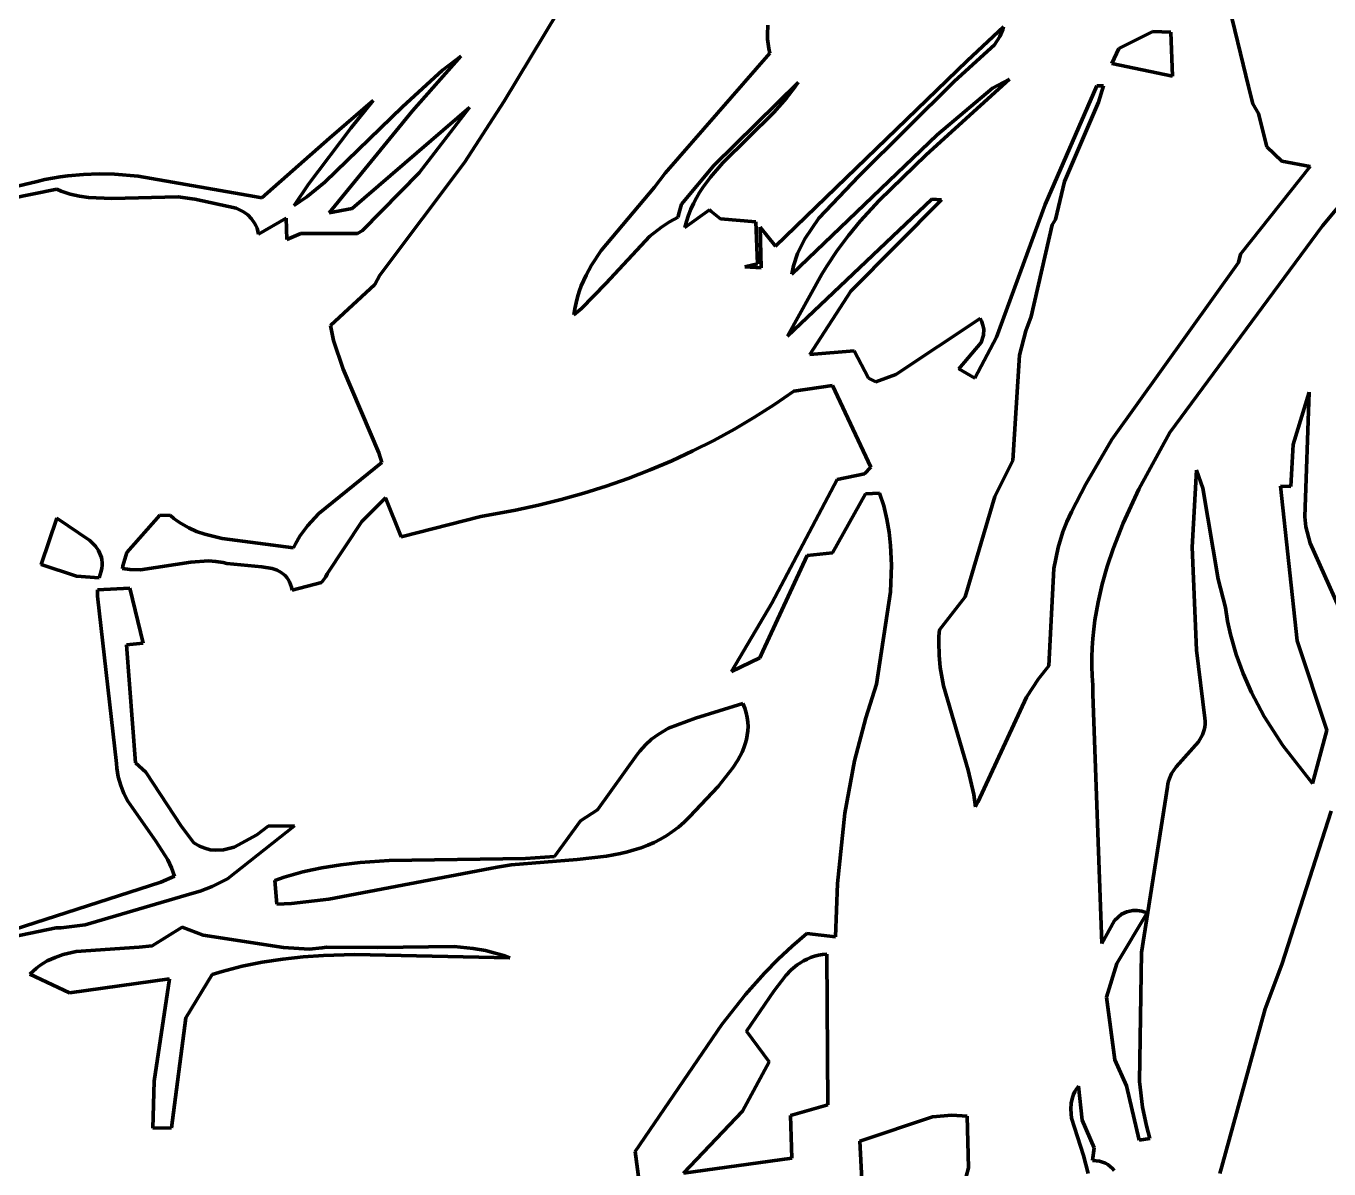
# Model space of a CAD drawing. Header units: millimetres. Extents: x 0 to 11.1, y 0 to 16.2.
# Drawn here: x 6.154 to 7.771, y 6.135 to 7.554 of the extents above; entities that cross this region are included whole.
import ezdxf

# ---------------------------------------------------------------- set-up
doc = ezdxf.new("R2010")
doc.units = ezdxf.units.MM
doc.layers.add('color#0b0b0bff', color=7, linetype='CONTINUOUS', lineweight=100)
doc.layers.add('color#ffffffff', color=7, linetype='CONTINUOUS', lineweight=100)

msp = doc.modelspace()

# ---------------------------------------------------------------- linework, layer by layer
at = {"layer": 'color#0b0b0bff'}
for p, q in [((7.6716, 7.4787), (7.6444, 7.5901)), ((6.7477, 7.4607), (6.814, 7.5712)), ((7.0747, 7.5548), (7.0743, 7.5435)), ((7.3222, 7.5109), (7.3675, 7.553)), ((7.3675, 7.553), (7.3666, 7.5498)), ((7.0743, 7.5435), (7.0745, 7.5378)), ((7.0745, 7.5378), (7.0751, 7.532)), ((7.363, 7.541), (7.3561, 7.5307)), ((7.3666, 7.5498), (7.363, 7.541)), ((7.5105, 7.526), (7.5526, 7.547)), ((7.5526, 7.547), (7.5752, 7.5465)), ((7.5752, 7.5465), (7.577, 7.4917)), ((7.0773, 7.5202), (6.9475, 7.3712)), ((7.0751, 7.532), (7.076, 7.5261)), ((7.076, 7.5261), (7.0773, 7.5202)), ((7.3561, 7.5307), (7.3065, 7.4853)), ((7.5017, 7.5075), (7.5105, 7.526)), ((6.6936, 7.5167), (6.634, 7.4487)), ((6.6709, 7.4991), (6.6936, 7.5167)), ((7.0843, 7.2806), (7.3222, 7.5109)), ((7.577, 7.4917), (7.5017, 7.5075)), ((6.6215, 7.4536), (6.6709, 7.4991)), ((7.3746, 7.4878), (7.2713, 7.3941)), ((7.3538, 7.477), (7.3746, 7.4878)), ((7.008, 7.381), (7.1123, 7.4837)), ((7.1078, 7.4772), (7.0982, 7.4645)), ((7.1123, 7.4837), (7.1078, 7.4772)), ((7.3065, 7.4853), (7.1877, 7.3677)), ((7.2852, 7.419), (7.3538, 7.477)), ((7.4191, 7.3325), (7.483, 7.4796)), ((7.483, 7.4796), (7.4913, 7.4795)), ((7.4913, 7.4795), (7.4854, 7.4593)), ((7.6768, 7.4574), (7.6716, 7.4787)), ((6.5307, 7.4147), (6.5848, 7.4615)), ((6.5848, 7.4615), (6.5573, 7.427)), ((6.6985, 7.3847), (6.7477, 7.4607)), ((7.0982, 7.4645), (7.0823, 7.4466)), ((7.4854, 7.4593), (7.4431, 7.3608)), ((7.6838, 7.4454), (7.6768, 7.4574)), ((6.5251, 7.36), (6.6215, 7.4536)), ((6.634, 7.4487), (6.5302, 7.322)), ((6.559, 7.3274), (6.7047, 7.4527)), ((6.7047, 7.4527), (6.6421, 7.3718)), ((7.0823, 7.4466), (7.0191, 7.3842)), ((7.6944, 7.4038), (7.6838, 7.4454)), ((6.5573, 7.427), (6.5049, 7.3576)), ((6.447, 7.3405), (6.5307, 7.4147)), ((7.1045, 7.2461), (7.2852, 7.419)), ((7.8578, 7.4196), (7.7635, 7.3061)), ((7.2713, 7.3941), (7.2129, 7.3375)), ((7.7129, 7.3864), (7.6944, 7.4038)), ((6.5933, 7.2447), (6.6985, 7.3847)), ((6.9677, 7.3327), (7.008, 7.381)), ((7.0191, 7.3842), (7.0036, 7.3663)), ((7.6617, 7.2707), (7.748, 7.3795)), ((7.748, 7.3795), (7.7129, 7.3864)), ((5.9185, 7.3028), (6.1679, 7.3609)), ((6.1679, 7.3609), (6.1774, 7.3633)), ((6.1774, 7.3633), (6.187, 7.3652)), ((6.187, 7.3652), (6.1965, 7.3669)), ((6.1965, 7.3669), (6.2061, 7.3681)), ((6.2061, 7.3681), (6.2254, 7.3698)), ((6.2254, 7.3698), (6.2447, 7.3704)), ((6.2447, 7.3704), (6.2641, 7.3699)), ((6.2641, 7.3699), (6.2931, 7.3676)), ((6.2931, 7.3676), (6.4375, 7.3422)), ((6.5026, 7.3421), (6.5251, 7.36)), ((6.6421, 7.3718), (6.5717, 7.3003)), ((6.9475, 7.3712), (6.9342, 7.3541)), ((7.0036, 7.3663), (6.9943, 7.3537)), ((7.1877, 7.3677), (7.138, 7.3153)), ((7.4431, 7.3608), (7.4317, 7.314)), ((6.1924, 7.3514), (6.133, 7.3394)), ((6.1979, 7.3491), (6.1924, 7.3514)), ((6.209, 7.3454), (6.1979, 7.3491)), ((6.2203, 7.3428), (6.209, 7.3454)), ((6.2317, 7.3411), (6.2203, 7.3428)), ((6.4375, 7.3422), (6.447, 7.3405)), ((6.5049, 7.3576), (6.4869, 7.331)), ((6.4869, 7.331), (6.5026, 7.3421)), ((6.9342, 7.3541), (6.8679, 7.2754)), ((6.99, 7.3472), (6.9861, 7.3405)), ((6.9943, 7.3537), (6.99, 7.3472)), ((6.2607, 7.34), (6.2317, 7.3411)), ((6.3431, 7.3418), (6.2607, 7.34)), ((6.3604, 7.3396), (6.3431, 7.3418)), ((6.3636, 7.3389), (6.3604, 7.3396)), ((6.415, 7.3277), (6.3636, 7.3389)), ((6.424, 7.3232), (6.415, 7.3277)), ((6.5302, 7.322), (6.559, 7.3274)), ((6.964, 7.3194), (6.9677, 7.3327)), ((6.9718, 7.3037), (7.0026, 7.3259)), ((6.9792, 7.3265), (6.9763, 7.3191)), ((6.9825, 7.3336), (6.9792, 7.3265)), ((6.9861, 7.3405), (6.9825, 7.3336)), ((7.0026, 7.3259), (7.0041, 7.3241)), ((7.0993, 7.1692), (7.2786, 7.339)), ((7.2905, 7.3383), (7.1778, 7.2249)), ((7.2129, 7.3375), (7.1896, 7.3117)), ((7.2786, 7.339), (7.2905, 7.3383)), ((7.3588, 7.1676), (7.4191, 7.3325)), ((6.4293, 7.3194), (6.424, 7.3232)), ((6.4339, 7.3148), (6.4293, 7.3194)), ((6.4378, 7.3094), (6.4339, 7.3148)), ((6.477, 7.3153), (6.4428, 7.2956)), ((6.4778, 7.289), (6.477, 7.3153)), ((6.9427, 7.3043), (6.9529, 7.3109)), ((6.9529, 7.3109), (6.9636, 7.3166)), ((6.9636, 7.3166), (6.964, 7.3194)), ((6.9738, 7.3115), (6.9718, 7.3037)), ((6.9763, 7.3191), (6.9738, 7.3115)), ((7.0041, 7.3241), (7.016, 7.3148)), ((7.016, 7.3148), (7.0601, 7.3111)), ((7.0601, 7.3111), (7.0622, 7.2586)), ((7.138, 7.3153), (7.1207, 7.2899)), ((7.1896, 7.3117), (7.175, 7.2938)), ((7.4317, 7.314), (7.4279, 7.307)), ((6.4394, 7.3063), (6.4378, 7.3094)), ((6.4408, 7.303), (6.4394, 7.3063)), ((6.4419, 7.2994), (6.4408, 7.303)), ((6.4428, 7.2956), (6.4419, 7.2994)), ((6.4953, 7.2964), (6.4778, 7.289)), ((6.5654, 7.2964), (6.4953, 7.2964)), ((6.5717, 7.3003), (6.5654, 7.2964)), ((6.9285, 7.2931), (6.9427, 7.3043)), ((7.0665, 7.2539), (7.0655, 7.3041)), ((7.0655, 7.3041), (7.0843, 7.2806)), ((7.175, 7.2938), (7.1611, 7.2752)), ((7.4279, 7.307), (7.4016, 7.1934)), ((7.7635, 7.3061), (7.574, 7.0496)), ((6.8739, 7.2342), (6.9285, 7.2931)), ((7.1207, 7.2899), (7.1117, 7.2714)), ((6.8679, 7.2754), (6.856, 7.2572)), ((7.1117, 7.2714), (7.1068, 7.2565)), ((7.1611, 7.2752), (7.1481, 7.2559)), ((7.6591, 7.2605), (7.6617, 7.2707)), ((6.856, 7.2572), (6.8492, 7.2446)), ((7.0622, 7.2586), (7.0465, 7.2552)), ((7.0465, 7.2552), (7.0665, 7.2539)), ((7.1419, 7.2459), (7.0993, 7.1692)), ((7.1068, 7.2565), (7.1045, 7.2461)), ((7.1481, 7.2559), (7.1419, 7.2459)), ((7.502, 7.0408), (7.6591, 7.2605)), ((6.5319, 7.1822), (6.5872, 7.2331)), ((6.5872, 7.2331), (6.5933, 7.2447)), ((6.8433, 7.2314), (6.8408, 7.2245)), ((6.8492, 7.2446), (6.8433, 7.2314)), ((6.8436, 7.2033), (6.8739, 7.2342)), ((6.8386, 7.2175), (6.8368, 7.2104)), ((6.8408, 7.2245), (6.8386, 7.2175)), ((7.1778, 7.2249), (7.1271, 7.1461)), ((6.8341, 7.1955), (6.8436, 7.2033)), ((6.8353, 7.203), (6.8341, 7.1955)), ((6.8368, 7.2104), (6.8353, 7.203)), ((6.5358, 7.1637), (6.5319, 7.1822)), ((7.2337, 7.1214), (7.3385, 7.191)), ((7.3385, 7.191), (7.3399, 7.1882)), ((7.3399, 7.1882), (7.3419, 7.1828)), ((7.3419, 7.1828), (7.3429, 7.1776)), ((7.4016, 7.1934), (7.395, 7.1757)), ((7.3318, 7.1168), (7.3588, 7.1676)), ((7.3427, 7.1703), (7.3398, 7.1613)), ((7.3429, 7.1776), (7.3427, 7.1703)), ((7.395, 7.1757), (7.3874, 7.1455)), ((6.5477, 7.1281), (6.5358, 7.1637)), ((7.1271, 7.1461), (7.1821, 7.1506)), ((7.1821, 7.1506), (7.1998, 7.117)), ((7.3398, 7.1613), (7.3121, 7.1286)), ((7.3874, 7.1455), (7.3789, 7.0147)), ((6.5921, 7.0242), (6.5477, 7.1281)), ((7.1998, 7.117), (7.209, 7.1122)), ((7.209, 7.1122), (7.2337, 7.1214)), ((7.3121, 7.1286), (7.3318, 7.1168)), ((7.1071, 7.1007), (7.083, 7.0842)), ((7.1551, 7.1076), (7.1071, 7.1007)), ((7.2026, 7.0063), (7.1551, 7.1076)), ((7.7269, 7.0346), (7.7469, 7.0995)), ((7.7469, 7.0995), (7.7414, 6.9447)), ((7.083, 7.0842), (7.0584, 7.0685)), ((7.0584, 7.0685), (7.0333, 7.0537)), ((7.0333, 7.0537), (7.0078, 7.0397)), ((7.0078, 7.0397), (6.9818, 7.0267)), ((7.4696, 6.9852), (7.502, 7.0408)), ((7.574, 7.0496), (7.5354, 6.979)), ((7.7241, 6.9823), (7.7269, 7.0346)), ((6.5957, 7.0122), (6.5921, 7.0242)), ((6.9818, 7.0267), (6.9555, 7.0144)), ((6.5175, 6.9489), (6.5957, 7.0122)), ((6.9287, 7.0031), (6.9016, 6.9925)), ((6.9555, 7.0144), (6.9287, 7.0031)), ((7.1947, 6.9983), (7.2026, 7.0063)), ((7.3789, 7.0147), (7.3568, 6.9702)), ((7.6017, 6.9072), (7.607, 7.0029)), ((7.607, 7.0029), (7.6147, 6.9802)), ((6.9016, 6.9925), (6.8741, 6.9829)), ((7.0797, 6.8378), (7.1608, 6.991)), ((7.1608, 6.991), (7.1947, 6.9983)), ((6.8464, 6.9741), (6.8184, 6.9662)), ((6.8741, 6.9829), (6.8464, 6.9741)), ((7.1959, 6.9735), (7.155, 6.9001)), ((7.2136, 6.9743), (7.1959, 6.9735)), ((7.2187, 6.9583), (7.2136, 6.9743)), ((7.3568, 6.9702), (7.3197, 6.8457)), ((7.4519, 6.9508), (7.4696, 6.9852)), ((7.5354, 6.979), (7.516, 6.9371)), ((7.6147, 6.9802), (7.6339, 6.8674)), ((7.732, 6.7907), (7.711, 6.983)), ((7.711, 6.983), (7.7241, 6.9823)), ((6.6002, 6.9683), (6.5711, 6.939)), ((6.6199, 6.9201), (6.6002, 6.9683)), ((6.7901, 6.9591), (6.7617, 6.9529)), ((6.8184, 6.9662), (6.7901, 6.9591)), ((7.2225, 6.942), (7.2187, 6.9583)), ((6.1728, 6.8856), (6.1923, 6.9432)), ((6.1923, 6.9432), (6.2334, 6.9154)), ((6.2793, 6.9005), (6.3202, 6.9468)), ((6.3202, 6.9468), (6.3333, 6.9466)), ((6.3333, 6.9466), (6.3376, 6.9429)), ((6.3376, 6.9429), (6.342, 6.9395)), ((6.342, 6.9395), (6.3465, 6.9364)), ((6.5033, 6.9335), (6.5175, 6.9489)), ((6.5711, 6.939), (6.5277, 6.8742)), ((6.7187, 6.9452), (6.6199, 6.9201)), ((6.7617, 6.9529), (6.7187, 6.9452)), ((7.2253, 6.9258), (7.2225, 6.942)), ((7.441, 6.9261), (7.446, 6.9386)), ((7.446, 6.9386), (7.4519, 6.9508)), ((7.7414, 6.9447), (7.7427, 6.9322)), ((6.3465, 6.9364), (6.356, 6.931)), ((6.356, 6.931), (6.3658, 6.9266)), ((6.3658, 6.9266), (6.3761, 6.9231)), ((6.3761, 6.9231), (6.3976, 6.918)), ((6.4941, 6.9206), (6.5033, 6.9335)), ((7.2271, 6.9094), (7.2253, 6.9258)), ((7.4351, 6.9069), (7.441, 6.9261)), ((7.516, 6.9371), (7.5034, 6.905)), ((7.7427, 6.9322), (7.7479, 6.9123)), ((6.2334, 6.9154), (6.2403, 6.9083)), ((6.2403, 6.9083), (6.244, 6.9031)), ((6.3976, 6.918), (6.4863, 6.9065)), ((6.4863, 6.9065), (6.4887, 6.9114)), ((6.4887, 6.9114), (6.4941, 6.9206)), ((7.2282, 6.8847), (7.2271, 6.9094)), ((7.4299, 6.8807), (7.4351, 6.9069)), ((7.607, 6.7794), (7.6017, 6.9072)), ((7.7479, 6.9123), (7.7837, 6.8327)), ((6.244, 6.9031), (6.2467, 6.8974)), ((6.2467, 6.8974), (6.2476, 6.8944)), ((6.2476, 6.8944), (6.2483, 6.8913)), ((6.2483, 6.8913), (6.2486, 6.888)), ((6.2742, 6.8838), (6.2793, 6.9005)), ((6.3808, 6.8901), (6.3585, 6.8886)), ((6.3898, 6.8895), (6.3808, 6.8901)), ((6.3989, 6.8879), (6.3898, 6.8895)), ((7.1237, 6.897), (7.0688, 6.7779)), ((7.155, 6.9001), (7.1237, 6.897)), ((7.5034, 6.905), (7.4961, 6.8833)), ((6.2167, 6.871), (6.1728, 6.8856)), ((6.2463, 6.8732), (6.2447, 6.8691)), ((6.2474, 6.8772), (6.2463, 6.8732)), ((6.2482, 6.8809), (6.2474, 6.8772)), ((6.2486, 6.8845), (6.2482, 6.8809)), ((6.2486, 6.888), (6.2486, 6.8845)), ((6.2737, 6.8808), (6.2742, 6.8838)), ((6.2829, 6.8793), (6.2737, 6.8808)), ((6.2964, 6.8788), (6.2829, 6.8793)), ((6.3585, 6.8886), (6.2964, 6.8788)), ((6.4034, 6.8867), (6.3989, 6.8879)), ((6.4469, 6.8828), (6.4034, 6.8867)), ((6.4598, 6.8805), (6.4469, 6.8828)), ((6.4657, 6.8784), (6.4598, 6.8805)), ((6.471, 6.8756), (6.4657, 6.8784)), ((6.4756, 6.8718), (6.471, 6.8756)), ((6.5277, 6.8742), (6.5263, 6.8705)), ((7.2271, 6.8518), (7.2282, 6.8847)), ((7.4236, 6.7598), (7.4299, 6.8807)), ((7.4961, 6.8833), (7.4898, 6.8613)), ((6.2447, 6.8691), (6.2167, 6.871)), ((6.4777, 6.8696), (6.4756, 6.8718)), ((6.4795, 6.867), (6.4777, 6.8696)), ((6.4811, 6.8641), (6.4795, 6.867)), ((6.4825, 6.861), (6.4811, 6.8641)), ((6.4837, 6.8574), (6.4825, 6.861)), ((6.4846, 6.8536), (6.4837, 6.8574)), ((6.521, 6.8634), (6.4846, 6.8536)), ((6.5263, 6.8705), (6.521, 6.8634)), ((7.4898, 6.8613), (7.4847, 6.839)), ((7.6339, 6.8674), (7.6427, 6.8324)), ((6.2428, 6.8465), (6.2429, 6.854)), ((6.2666, 6.6387), (6.2428, 6.8465)), ((6.2429, 6.854), (6.2829, 6.8564)), ((6.2829, 6.8564), (6.2997, 6.7879)), ((7.2099, 6.7369), (7.2271, 6.8518)), ((7.3197, 6.8457), (7.2878, 6.8045)), ((7.0299, 6.753), (7.0797, 6.8378)), ((7.4826, 6.8278), (7.4808, 6.8165)), ((7.4847, 6.839), (7.4826, 6.8278)), ((7.6427, 6.8324), (7.6454, 6.8154)), ((7.4808, 6.8165), (7.4793, 6.8052)), ((7.6454, 6.8154), (7.649, 6.7987)), ((7.2872, 6.7965), (7.2869, 6.7887)), ((7.2878, 6.8045), (7.2872, 6.7965)), ((7.4782, 6.7938), (7.4775, 6.7823)), ((7.4793, 6.8052), (7.4782, 6.7938)), ((7.649, 6.7987), (7.656, 6.7741)), ((6.2997, 6.7879), (6.2789, 6.786)), ((6.2789, 6.786), (6.2902, 6.6394)), ((7.0688, 6.7779), (7.065, 6.7696)), ((7.2869, 6.7887), (7.2874, 6.7731)), ((7.4775, 6.7823), (7.4771, 6.7708)), ((7.6173, 6.6948), (7.607, 6.7794)), ((7.7686, 6.6799), (7.732, 6.7907)), ((7.065, 6.7696), (7.0299, 6.753)), ((7.2874, 6.7731), (7.2889, 6.7577)), ((7.4107, 6.7437), (7.4236, 6.7598)), ((7.4771, 6.7708), (7.4771, 6.7592)), ((7.656, 6.7741), (7.6647, 6.7502)), ((7.2889, 6.7577), (7.293, 6.7349)), ((7.3958, 6.7209), (7.4107, 6.7437)), ((7.4771, 6.7592), (7.4776, 6.7475)), ((7.4776, 6.7475), (7.4784, 6.7358)), ((7.6647, 6.7502), (7.6751, 6.7269)), ((7.1963, 6.6952), (7.2099, 6.7369)), ((7.293, 6.7349), (7.3237, 6.6304)), ((7.4784, 6.7358), (7.4781, 6.7248)), ((6.9849, 6.6951), (7.044, 6.713)), ((7.044, 6.713), (7.0464, 6.7072)), ((7.3356, 6.5908), (7.3958, 6.7209)), ((7.4781, 6.7248), (7.4892, 6.4154)), ((7.6751, 6.7269), (7.6911, 6.6968)), ((6.9517, 6.6823), (6.9849, 6.6951)), ((7.0464, 6.7072), (7.0481, 6.7014)), ((7.0481, 6.7014), (7.0493, 6.6957)), ((7.0493, 6.6957), (7.05, 6.6901)), ((7.1826, 6.642), (7.1963, 6.6952)), ((7.6911, 6.6968), (7.7142, 6.6609)), ((6.9387, 6.6747), (6.9517, 6.6823)), ((7.05, 6.6791), (7.0494, 6.6737)), ((7.05, 6.6901), (7.0503, 6.6846)), ((7.0503, 6.6846), (7.05, 6.6791)), ((7.6143, 6.6743), (7.6165, 6.6806)), ((7.6165, 6.6806), (7.6172, 6.6839)), ((7.6172, 6.6839), (7.6175, 6.6874)), ((7.6176, 6.691), (7.6173, 6.6948)), ((7.6175, 6.6874), (7.6176, 6.691)), ((7.7509, 6.6138), (7.7686, 6.6799)), ((6.923, 6.6619), (6.9306, 6.6687)), ((6.9306, 6.6687), (6.9387, 6.6747)), ((7.0469, 6.6631), (7.0451, 6.6579)), ((7.0483, 6.6684), (7.0469, 6.6631)), ((7.0494, 6.6737), (7.0483, 6.6684)), ((7.5815, 6.6347), (7.6093, 6.6657)), ((7.6093, 6.6657), (7.6143, 6.6743)), ((6.8634, 6.5813), (6.9128, 6.6497)), ((6.9128, 6.6497), (6.916, 6.654)), ((6.916, 6.654), (6.923, 6.6619)), ((7.0429, 6.6528), (7.0378, 6.6428)), ((7.0451, 6.6579), (7.0429, 6.6528)), ((7.7142, 6.6609), (7.7509, 6.6138)), ((6.2669, 6.6329), (6.2666, 6.6387)), ((6.2676, 6.6273), (6.2669, 6.6329)), ((6.2902, 6.6394), (6.3028, 6.628)), ((7.0316, 6.6331), (7.0132, 6.61)), ((7.0378, 6.6428), (7.0316, 6.6331)), ((7.1706, 6.5771), (7.1826, 6.642)), ((7.3237, 6.6304), (7.3304, 6.6001)), ((7.5759, 6.6262), (7.5815, 6.6347)), ((6.2686, 6.6219), (6.2676, 6.6273)), ((6.27, 6.6166), (6.2686, 6.6219)), ((6.2716, 6.6115), (6.27, 6.6166)), ((6.3028, 6.628), (6.3472, 6.5606)), ((7.5715, 6.6133), (7.5722, 6.6167)), ((7.5722, 6.6167), (7.5732, 6.62)), ((7.5732, 6.62), (7.5759, 6.6262)), ((6.2756, 6.6015), (6.2716, 6.6115)), ((6.2806, 6.592), (6.2756, 6.6015)), ((7.0132, 6.61), (6.9777, 6.5726)), ((7.3304, 6.6001), (7.3326, 6.5847)), ((7.5386, 6.4039), (7.5711, 6.6098)), ((7.5711, 6.6098), (7.5715, 6.6133)), ((6.3153, 6.5424), (6.2806, 6.592)), ((7.3326, 6.5847), (7.3356, 6.5908)), ((6.81, 6.5233), (6.8424, 6.5676)), ((6.8424, 6.5676), (6.8634, 6.5813)), ((6.9709, 6.5658), (6.9639, 6.5597)), ((6.9777, 6.5726), (6.9709, 6.5658)), ((7.1614, 6.4896), (7.1706, 6.5771)), ((7.774, 6.5793), (7.7128, 6.3891)), ((6.3472, 6.5606), (6.3626, 6.5403)), ((6.4874, 6.5614), (6.4041, 6.4954)), ((6.4125, 6.5349), (6.4406, 6.5502)), ((6.4406, 6.5502), (6.4545, 6.5609)), ((6.4545, 6.5609), (6.4874, 6.5614)), ((6.9567, 6.5542), (6.9493, 6.5492)), ((6.9639, 6.5597), (6.9567, 6.5542)), ((6.33, 6.5191), (6.3153, 6.5424)), ((6.3626, 6.5403), (6.3693, 6.5362)), ((6.3693, 6.5362), (6.3759, 6.5334)), ((6.3759, 6.5334), (6.3826, 6.5316)), ((6.3994, 6.5314), (6.4125, 6.5349)), ((6.9175, 6.5341), (6.9091, 6.5314)), ((6.9257, 6.5372), (6.9175, 6.5341)), ((6.9338, 6.5407), (6.9257, 6.5372)), ((6.9416, 6.5447), (6.9338, 6.5407)), ((6.9493, 6.5492), (6.9416, 6.5447)), ((6.3346, 6.5091), (6.33, 6.5191)), ((6.3826, 6.5316), (6.3893, 6.5309)), ((6.3893, 6.5309), (6.3994, 6.5314)), ((6.5688, 6.5158), (6.6048, 6.5183)), ((6.6048, 6.5183), (6.774, 6.5209)), ((6.8383, 6.5196), (6.7564, 6.5128)), ((6.774, 6.5209), (6.81, 6.5233)), ((6.8744, 6.5237), (6.8383, 6.5196)), ((6.892, 6.5269), (6.8744, 6.5237)), ((6.9006, 6.529), (6.892, 6.5269)), ((6.9091, 6.5314), (6.9006, 6.529)), ((6.3384, 6.4987), (6.3346, 6.5091)), ((6.4744, 6.4974), (6.486, 6.5009)), ((6.486, 6.5009), (6.4977, 6.504)), ((6.4977, 6.504), (6.5094, 6.5067)), ((6.5094, 6.5067), (6.5212, 6.5091)), ((6.5212, 6.5091), (6.5449, 6.513)), ((6.7303, 6.5082), (6.5298, 6.4701)), ((6.5449, 6.513), (6.5688, 6.5158)), ((6.7389, 6.51), (6.7303, 6.5082)), ((6.7564, 6.5128), (6.7389, 6.51)), ((6.0839, 6.4146), (6.3215, 6.4912)), ((6.3215, 6.4912), (6.3384, 6.4987)), ((6.3853, 6.4858), (6.3704, 6.4801)), ((6.4041, 6.4954), (6.3853, 6.4858)), ((6.4628, 6.4935), (6.4744, 6.4974)), ((6.4653, 6.4639), (6.4628, 6.4935)), ((7.1589, 6.4237), (7.1614, 6.4896)), ((6.3599, 6.4772), (6.2274, 6.4386)), ((6.3704, 6.4801), (6.3599, 6.4772)), ((6.5298, 6.4701), (6.4838, 6.4649)), ((6.4838, 6.4649), (6.4653, 6.4639)), ((7.5455, 6.4534), (7.5082, 6.3906)), ((7.514, 6.4517), (7.5205, 6.4547)), ((7.5205, 6.4547), (7.5278, 6.4562)), ((7.5278, 6.4562), (7.5332, 6.4561)), ((7.5332, 6.4561), (7.5391, 6.4552)), ((7.5391, 6.4552), (7.5455, 6.4534)), ((6.2274, 6.4386), (6.1976, 6.4348)), ((7.4892, 6.4154), (7.505, 6.4438)), ((7.505, 6.4438), (7.514, 6.4517)), ((6.1915, 6.4345), (6.0989, 6.4157)), ((6.1976, 6.4348), (6.1915, 6.4345)), ((6.3105, 6.4125), (6.3481, 6.4355)), ((6.3481, 6.4355), (6.3741, 6.4256)), ((6.3741, 6.4256), (6.4738, 6.4102)), ((7.1049, 6.4121), (7.1231, 6.4278)), ((7.1231, 6.4278), (7.1589, 6.4237)), ((6.2004, 6.4015), (6.2164, 6.4052)), ((6.2164, 6.4052), (6.2946, 6.4109)), ((6.2946, 6.4109), (6.3105, 6.4125)), ((6.4738, 6.4102), (6.5056, 6.4084)), ((6.5056, 6.4084), (6.5217, 6.4097)), ((6.5217, 6.4097), (6.5272, 6.4106)), ((6.5272, 6.4106), (6.5903, 6.4102)), ((6.5903, 6.4102), (6.6855, 6.4115)), ((6.6855, 6.4115), (6.7089, 6.4091)), ((6.7089, 6.4091), (6.7243, 6.4064)), ((6.7243, 6.4064), (6.7395, 6.4026)), ((7.0875, 6.3957), (7.1049, 6.4121)), ((6.1671, 6.3847), (6.1714, 6.388)), ((6.1714, 6.388), (6.1759, 6.3909)), ((6.1759, 6.3909), (6.1805, 6.3936)), ((6.1805, 6.3936), (6.1902, 6.398)), ((6.1902, 6.398), (6.2004, 6.4015)), ((6.4349, 6.3897), (6.4224, 6.387)), ((6.4474, 6.392), (6.4349, 6.3897)), ((6.4727, 6.3959), (6.4474, 6.392)), ((6.498, 6.3986), (6.4727, 6.3959)), ((6.5235, 6.4004), (6.498, 6.3986)), ((6.562, 6.4016), (6.5235, 6.4004)), ((6.7546, 6.3976), (6.562, 6.4016)), ((6.7395, 6.4026), (6.7471, 6.4003)), ((6.7471, 6.4003), (6.7546, 6.3976)), ((7.0709, 6.3786), (7.0875, 6.3957)), ((7.1113, 6.3887), (7.104, 6.3826)), ((7.1152, 6.3914), (7.1113, 6.3887)), ((7.1193, 6.3938), (7.1152, 6.3914)), ((7.1236, 6.396), (7.1193, 6.3938)), ((7.128, 6.3978), (7.1236, 6.396)), ((7.1327, 6.3994), (7.128, 6.3978)), ((7.1376, 6.4006), (7.1327, 6.3994)), ((7.1428, 6.4014), (7.1376, 6.4006)), ((7.1482, 6.4019), (7.1428, 6.4014)), ((7.1495, 6.2152), (7.1482, 6.4019)), ((7.5082, 6.3906), (7.4951, 6.3485)), ((7.5362, 6.244), (7.5386, 6.4039)), ((7.7128, 6.3891), (7.6923, 6.334)), ((6.1589, 6.3772), (6.1629, 6.3811)), ((6.208, 6.3541), (6.1589, 6.3772)), ((6.1629, 6.3811), (6.1671, 6.3847)), ((6.3852, 6.3767), (6.3523, 6.3229)), ((6.3975, 6.3805), (6.3852, 6.3767)), ((6.4099, 6.3839), (6.3975, 6.3805)), ((6.4224, 6.387), (6.4099, 6.3839)), ((7.0472, 6.3519), (7.0709, 6.3786)), ((7.0973, 6.3757), (7.0822, 6.356)), ((7.104, 6.3826), (7.0973, 6.3757)), ((6.3322, 6.3714), (6.208, 6.3541)), ((6.3132, 6.2442), (6.3322, 6.3714)), ((7.0822, 6.356), (7.0483, 6.3065)), ((7.0176, 6.3146), (7.0472, 6.3519)), ((7.4951, 6.3485), (7.5056, 6.271)), ((7.6923, 6.334), (7.6385, 6.1386)), ((6.3523, 6.3229), (6.3348, 6.1866)), ((6.91, 6.1569), (7.0176, 6.3146)), ((7.0483, 6.3065), (7.0763, 6.2683)), ((7.0763, 6.2683), (7.0433, 6.2072)), ((7.5056, 6.271), (7.5199, 6.2388)), ((6.3117, 6.1862), (6.3132, 6.2442)), ((7.5399, 6.2123), (7.5362, 6.244)), ((7.4543, 6.2279), (7.453, 6.2243)), ((7.4559, 6.2314), (7.4543, 6.2279)), ((7.4579, 6.2349), (7.4559, 6.2314)), ((7.4603, 6.2383), (7.4579, 6.2349)), ((7.4648, 6.1961), (7.4603, 6.2383)), ((7.5199, 6.2388), (7.5358, 6.1713)), ((7.103, 6.2016), (7.1495, 6.2152)), ((7.4514, 6.2171), (7.4508, 6.2097)), ((7.453, 6.2243), (7.4514, 6.2171)), ((7.5447, 6.1888), (7.5399, 6.2123)), ((7.0433, 6.2072), (6.9703, 6.1302)), ((7.1046, 6.1488), (7.103, 6.2016)), ((7.2794, 6.2002), (7.189, 6.17)), ((7.3031, 6.2021), (7.2794, 6.2002)), ((7.3223, 6.2008), (7.3031, 6.2021)), ((7.3239, 6.1368), (7.3223, 6.2008)), ((7.4508, 6.2097), (7.4519, 6.1984)), ((7.4519, 6.1984), (7.4666, 6.1522)), ((7.4797, 6.1615), (7.4648, 6.1961)), ((6.3348, 6.1866), (6.3117, 6.1862)), ((7.5489, 6.1732), (7.5447, 6.1888)), ((7.189, 6.17), (7.1914, 6.1223)), ((7.4778, 6.1458), (7.4797, 6.1615)), ((7.5358, 6.1713), (7.5489, 6.1732)), ((6.9151, 6.1194), (6.91, 6.1569)), ((6.9703, 6.1302), (7.1046, 6.1488)), ((7.4666, 6.1522), (7.4725, 6.1297)), ((7.4823, 6.1456), (7.4778, 6.1458)), ((7.4865, 6.145), (7.4823, 6.1456)), ((7.318, 6.1152), (7.3239, 6.1368)), ((7.4903, 6.144), (7.4865, 6.145)), ((7.4939, 6.1425), (7.4903, 6.144)), ((7.497, 6.1408), (7.4939, 6.1425)), ((7.4999, 6.1386), (7.497, 6.1408)), ((7.5025, 6.1362), (7.4999, 6.1386)), ((7.5047, 6.1335), (7.5025, 6.1362)), ((7.6385, 6.1386), (7.6358, 6.1299))]:
    msp.add_line(p, q, dxfattribs=at)
at = {"layer": 'color#ffffffff'}
for p, q in [((7.6444, 7.5901), (7.6716, 7.4787)), ((6.814, 7.5712), (6.7477, 7.4607)), ((7.0743, 7.5435), (7.0747, 7.5548)), ((7.3675, 7.553), (7.3222, 7.5109)), ((7.3666, 7.5498), (7.3675, 7.553)), ((7.0745, 7.5378), (7.0743, 7.5435)), ((7.0751, 7.532), (7.0745, 7.5378)), ((7.3561, 7.5307), (7.363, 7.541)), ((7.363, 7.541), (7.3666, 7.5498)), ((7.5526, 7.547), (7.5105, 7.526)), ((7.5752, 7.5465), (7.5526, 7.547)), ((7.577, 7.4917), (7.5752, 7.5465)), ((6.9475, 7.3712), (7.0773, 7.5202)), ((7.076, 7.5261), (7.0751, 7.532)), ((7.0773, 7.5202), (7.076, 7.5261)), ((7.3065, 7.4853), (7.3561, 7.5307)), ((7.5105, 7.526), (7.5017, 7.5075)), ((6.634, 7.4487), (6.6936, 7.5167)), ((6.6936, 7.5167), (6.6709, 7.4991)), ((7.3222, 7.5109), (7.0843, 7.2806)), ((7.5017, 7.5075), (7.577, 7.4917)), ((6.6709, 7.4991), (6.6215, 7.4536)), ((7.2713, 7.3941), (7.3746, 7.4878)), ((7.3746, 7.4878), (7.3538, 7.477)), ((7.1123, 7.4837), (7.008, 7.381)), ((7.0982, 7.4645), (7.1078, 7.4772)), ((7.1078, 7.4772), (7.1123, 7.4837)), ((7.1877, 7.3677), (7.3065, 7.4853)), ((7.3538, 7.477), (7.2852, 7.419)), ((7.483, 7.4796), (7.4191, 7.3325)), ((7.4913, 7.4795), (7.483, 7.4796)), ((7.4854, 7.4593), (7.4913, 7.4795)), ((7.6716, 7.4787), (7.6768, 7.4574)), ((6.5848, 7.4615), (6.5307, 7.4147)), ((6.5573, 7.427), (6.5848, 7.4615)), ((6.7477, 7.4607), (6.6985, 7.3847)), ((7.0823, 7.4466), (7.0982, 7.4645)), ((7.4431, 7.3608), (7.4854, 7.4593)), ((7.6768, 7.4574), (7.6838, 7.4454)), ((6.6215, 7.4536), (6.5251, 7.36)), ((6.5302, 7.322), (6.634, 7.4487)), ((6.7047, 7.4527), (6.559, 7.3274)), ((6.6421, 7.3718), (6.7047, 7.4527)), ((7.0191, 7.3842), (7.0823, 7.4466)), ((7.6838, 7.4454), (7.6944, 7.4038)), ((6.5049, 7.3576), (6.5573, 7.427)), ((6.5307, 7.4147), (6.447, 7.3405)), ((7.2852, 7.419), (7.1045, 7.2461)), ((7.7635, 7.3061), (7.8578, 7.4196)), ((7.2129, 7.3375), (7.2713, 7.3941)), ((7.6944, 7.4038), (7.7129, 7.3864)), ((6.6985, 7.3847), (6.5933, 7.2447)), ((7.008, 7.381), (6.9677, 7.3327)), ((7.0036, 7.3663), (7.0191, 7.3842)), ((7.748, 7.3795), (7.6617, 7.2707)), ((7.7129, 7.3864), (7.748, 7.3795)), ((6.1679, 7.3609), (5.9185, 7.3028)), ((6.1774, 7.3633), (6.1679, 7.3609)), ((6.187, 7.3652), (6.1774, 7.3633)), ((6.1965, 7.3669), (6.187, 7.3652)), ((6.2061, 7.3681), (6.1965, 7.3669)), ((6.2254, 7.3698), (6.2061, 7.3681)), ((6.2447, 7.3704), (6.2254, 7.3698)), ((6.2641, 7.3699), (6.2447, 7.3704)), ((6.2931, 7.3676), (6.2641, 7.3699)), ((6.4375, 7.3422), (6.2931, 7.3676)), ((6.5251, 7.36), (6.5026, 7.3421)), ((6.5717, 7.3003), (6.6421, 7.3718)), ((6.9342, 7.3541), (6.9475, 7.3712)), ((6.9943, 7.3537), (7.0036, 7.3663)), ((7.138, 7.3153), (7.1877, 7.3677)), ((7.4317, 7.314), (7.4431, 7.3608)), ((6.133, 7.3394), (6.1924, 7.3514)), ((6.1924, 7.3514), (6.1979, 7.3491)), ((6.1979, 7.3491), (6.209, 7.3454)), ((6.209, 7.3454), (6.2203, 7.3428)), ((6.2203, 7.3428), (6.2317, 7.3411)), ((6.447, 7.3405), (6.4375, 7.3422)), ((6.4869, 7.331), (6.5049, 7.3576)), ((6.5026, 7.3421), (6.4869, 7.331)), ((6.8679, 7.2754), (6.9342, 7.3541)), ((6.9861, 7.3405), (6.99, 7.3472)), ((6.99, 7.3472), (6.9943, 7.3537)), ((6.2317, 7.3411), (6.2607, 7.34)), ((6.2607, 7.34), (6.3431, 7.3418)), ((6.3431, 7.3418), (6.3604, 7.3396)), ((6.3604, 7.3396), (6.3636, 7.3389)), ((6.3636, 7.3389), (6.415, 7.3277)), ((6.415, 7.3277), (6.424, 7.3232)), ((6.559, 7.3274), (6.5302, 7.322)), ((6.9677, 7.3327), (6.964, 7.3194)), ((7.0026, 7.3259), (6.9718, 7.3037)), ((6.9763, 7.3191), (6.9792, 7.3265)), ((6.9792, 7.3265), (6.9825, 7.3336)), ((6.9825, 7.3336), (6.9861, 7.3405)), ((7.0041, 7.3241), (7.0026, 7.3259)), ((7.2786, 7.339), (7.0993, 7.1692)), ((7.1778, 7.2249), (7.2905, 7.3383)), ((7.1896, 7.3117), (7.2129, 7.3375)), ((7.2905, 7.3383), (7.2786, 7.339)), ((7.4191, 7.3325), (7.3588, 7.1676)), ((6.424, 7.3232), (6.4293, 7.3194)), ((6.4293, 7.3194), (6.4339, 7.3148)), ((6.4339, 7.3148), (6.4378, 7.3094)), ((6.4428, 7.2956), (6.477, 7.3153)), ((6.477, 7.3153), (6.4778, 7.289)), ((6.9529, 7.3109), (6.9427, 7.3043)), ((6.9636, 7.3166), (6.9529, 7.3109)), ((6.964, 7.3194), (6.9636, 7.3166)), ((6.9718, 7.3037), (6.9738, 7.3115)), ((6.9738, 7.3115), (6.9763, 7.3191)), ((7.016, 7.3148), (7.0041, 7.3241)), ((7.0601, 7.3111), (7.016, 7.3148)), ((7.0622, 7.2586), (7.0601, 7.3111)), ((7.1207, 7.2899), (7.138, 7.3153)), ((7.175, 7.2938), (7.1896, 7.3117)), ((7.4279, 7.307), (7.4317, 7.314)), ((6.4378, 7.3094), (6.4394, 7.3063)), ((6.4394, 7.3063), (6.4408, 7.303)), ((6.4408, 7.303), (6.4419, 7.2994)), ((6.4419, 7.2994), (6.4428, 7.2956)), ((6.4778, 7.289), (6.4953, 7.2964)), ((6.4953, 7.2964), (6.5654, 7.2964)), ((6.5654, 7.2964), (6.5717, 7.3003)), ((6.9427, 7.3043), (6.9285, 7.2931)), ((7.0843, 7.2806), (7.0655, 7.3041)), ((7.0655, 7.3041), (7.0665, 7.2539)), ((7.1611, 7.2752), (7.175, 7.2938)), ((7.4016, 7.1934), (7.4279, 7.307)), ((7.574, 7.0496), (7.7635, 7.3061)), ((6.9285, 7.2931), (6.8739, 7.2342)), ((7.1117, 7.2714), (7.1207, 7.2899)), ((6.856, 7.2572), (6.8679, 7.2754)), ((7.1068, 7.2565), (7.1117, 7.2714)), ((7.1481, 7.2559), (7.1611, 7.2752)), ((7.6617, 7.2707), (7.6591, 7.2605)), ((6.8492, 7.2446), (6.856, 7.2572)), ((7.0465, 7.2552), (7.0622, 7.2586)), ((7.0665, 7.2539), (7.0465, 7.2552)), ((7.0993, 7.1692), (7.1419, 7.2459)), ((7.1045, 7.2461), (7.1068, 7.2565)), ((7.1419, 7.2459), (7.1481, 7.2559)), ((7.6591, 7.2605), (7.502, 7.0408)), ((6.5872, 7.2331), (6.5319, 7.1822)), ((6.5933, 7.2447), (6.5872, 7.2331)), ((6.8408, 7.2245), (6.8433, 7.2314)), ((6.8433, 7.2314), (6.8492, 7.2446)), ((6.8739, 7.2342), (6.8436, 7.2033)), ((6.8368, 7.2104), (6.8386, 7.2175)), ((6.8386, 7.2175), (6.8408, 7.2245)), ((7.1271, 7.1461), (7.1778, 7.2249)), ((6.8436, 7.2033), (6.8341, 7.1955)), ((6.8341, 7.1955), (6.8353, 7.203)), ((6.8353, 7.203), (6.8368, 7.2104)), ((6.5319, 7.1822), (6.5358, 7.1637)), ((7.3385, 7.191), (7.2337, 7.1214)), ((7.3399, 7.1882), (7.3385, 7.191)), ((7.3419, 7.1828), (7.3399, 7.1882)), ((7.3429, 7.1776), (7.3419, 7.1828)), ((7.395, 7.1757), (7.4016, 7.1934)), ((7.3588, 7.1676), (7.3318, 7.1168)), ((7.3398, 7.1613), (7.3427, 7.1703)), ((7.3427, 7.1703), (7.3429, 7.1776)), ((7.3874, 7.1455), (7.395, 7.1757)), ((6.5358, 7.1637), (6.5477, 7.1281)), ((7.1821, 7.1506), (7.1271, 7.1461)), ((7.1998, 7.117), (7.1821, 7.1506)), ((7.3121, 7.1286), (7.3398, 7.1613)), ((7.3789, 7.0147), (7.3874, 7.1455)), ((6.5477, 7.1281), (6.5921, 7.0242)), ((7.209, 7.1122), (7.1998, 7.117)), ((7.2337, 7.1214), (7.209, 7.1122)), ((7.3318, 7.1168), (7.3121, 7.1286)), ((7.083, 7.0842), (7.1071, 7.1007)), ((7.1071, 7.1007), (7.1551, 7.1076)), ((7.1551, 7.1076), (7.2026, 7.0063)), ((7.7469, 7.0995), (7.7269, 7.0346)), ((7.7414, 6.9447), (7.7469, 7.0995)), ((7.0584, 7.0685), (7.083, 7.0842)), ((7.0333, 7.0537), (7.0584, 7.0685)), ((7.0078, 7.0397), (7.0333, 7.0537)), ((6.9818, 7.0267), (7.0078, 7.0397)), ((7.502, 7.0408), (7.4696, 6.9852)), ((7.5354, 6.979), (7.574, 7.0496)), ((7.7269, 7.0346), (7.7241, 6.9823)), ((6.5921, 7.0242), (6.5957, 7.0122)), ((6.9555, 7.0144), (6.9818, 7.0267)), ((6.5957, 7.0122), (6.5175, 6.9489)), ((6.9016, 6.9925), (6.9287, 7.0031)), ((6.9287, 7.0031), (6.9555, 7.0144)), ((7.2026, 7.0063), (7.1947, 6.9983)), ((7.3568, 6.9702), (7.3789, 7.0147)), ((7.607, 7.0029), (7.6017, 6.9072)), ((7.6147, 6.9802), (7.607, 7.0029)), ((6.8741, 6.9829), (6.9016, 6.9925)), ((7.1608, 6.991), (7.0797, 6.8378)), ((7.1947, 6.9983), (7.1608, 6.991)), ((6.8184, 6.9662), (6.8464, 6.9741)), ((6.8464, 6.9741), (6.8741, 6.9829)), ((7.155, 6.9001), (7.1959, 6.9735)), ((7.1959, 6.9735), (7.2136, 6.9743)), ((7.2136, 6.9743), (7.2187, 6.9583)), ((7.3197, 6.8457), (7.3568, 6.9702)), ((7.4696, 6.9852), (7.4519, 6.9508)), ((7.516, 6.9371), (7.5354, 6.979)), ((7.6339, 6.8674), (7.6147, 6.9802)), ((7.7241, 6.9823), (7.711, 6.983)), ((7.711, 6.983), (7.732, 6.7907)), ((6.5711, 6.939), (6.6002, 6.9683)), ((6.6002, 6.9683), (6.6199, 6.9201)), ((6.7617, 6.9529), (6.7901, 6.9591)), ((6.7901, 6.9591), (6.8184, 6.9662)), ((7.2187, 6.9583), (7.2225, 6.942)), ((6.1923, 6.9432), (6.1728, 6.8856)), ((6.2334, 6.9154), (6.1923, 6.9432)), ((6.3202, 6.9468), (6.2793, 6.9005)), ((6.3333, 6.9466), (6.3202, 6.9468)), ((6.3376, 6.9429), (6.3333, 6.9466)), ((6.342, 6.9395), (6.3376, 6.9429)), ((6.3465, 6.9364), (6.342, 6.9395)), ((6.5175, 6.9489), (6.5033, 6.9335)), ((6.5277, 6.8742), (6.5711, 6.939)), ((6.6199, 6.9201), (6.7187, 6.9452)), ((6.7187, 6.9452), (6.7617, 6.9529)), ((7.2225, 6.942), (7.2253, 6.9258)), ((7.446, 6.9386), (7.441, 6.9261)), ((7.4519, 6.9508), (7.446, 6.9386)), ((7.7427, 6.9322), (7.7414, 6.9447)), ((6.356, 6.931), (6.3465, 6.9364)), ((6.3658, 6.9266), (6.356, 6.931)), ((6.3761, 6.9231), (6.3658, 6.9266)), ((6.3976, 6.918), (6.3761, 6.9231)), ((6.5033, 6.9335), (6.4941, 6.9206)), ((7.2253, 6.9258), (7.2271, 6.9094)), ((7.441, 6.9261), (7.4351, 6.9069)), ((7.5034, 6.905), (7.516, 6.9371)), ((7.7479, 6.9123), (7.7427, 6.9322)), ((6.2403, 6.9083), (6.2334, 6.9154)), ((6.244, 6.9031), (6.2403, 6.9083)), ((6.4863, 6.9065), (6.3976, 6.918)), ((6.4887, 6.9114), (6.4863, 6.9065)), ((6.4941, 6.9206), (6.4887, 6.9114)), ((7.2271, 6.9094), (7.2282, 6.8847)), ((7.4351, 6.9069), (7.4299, 6.8807)), ((7.6017, 6.9072), (7.607, 6.7794)), ((7.7837, 6.8327), (7.7479, 6.9123)), ((6.2467, 6.8974), (6.244, 6.9031)), ((6.2476, 6.8944), (6.2467, 6.8974)), ((6.2483, 6.8913), (6.2476, 6.8944)), ((6.2486, 6.888), (6.2483, 6.8913)), ((6.2793, 6.9005), (6.2742, 6.8838)), ((6.3585, 6.8886), (6.3808, 6.8901)), ((6.3808, 6.8901), (6.3898, 6.8895)), ((6.3898, 6.8895), (6.3989, 6.8879)), ((7.0688, 6.7779), (7.1237, 6.897)), ((7.1237, 6.897), (7.155, 6.9001)), ((7.4961, 6.8833), (7.5034, 6.905)), ((6.1728, 6.8856), (6.2167, 6.871)), ((6.2447, 6.8691), (6.2463, 6.8732)), ((6.2463, 6.8732), (6.2474, 6.8772)), ((6.2474, 6.8772), (6.2482, 6.8809)), ((6.2482, 6.8809), (6.2486, 6.8845)), ((6.2486, 6.8845), (6.2486, 6.888)), ((6.2742, 6.8838), (6.2737, 6.8808)), ((6.2737, 6.8808), (6.2829, 6.8793)), ((6.2829, 6.8793), (6.2964, 6.8788)), ((6.2964, 6.8788), (6.3585, 6.8886)), ((6.3989, 6.8879), (6.4034, 6.8867)), ((6.4034, 6.8867), (6.4469, 6.8828)), ((6.4469, 6.8828), (6.4598, 6.8805)), ((6.4598, 6.8805), (6.4657, 6.8784)), ((6.4657, 6.8784), (6.471, 6.8756)), ((6.471, 6.8756), (6.4756, 6.8718)), ((6.5263, 6.8705), (6.5277, 6.8742)), ((7.2282, 6.8847), (7.2271, 6.8518)), ((7.4299, 6.8807), (7.4236, 6.7598)), ((7.4898, 6.8613), (7.4961, 6.8833)), ((6.2167, 6.871), (6.2447, 6.8691)), ((6.4756, 6.8718), (6.4777, 6.8696)), ((6.4777, 6.8696), (6.4795, 6.867)), ((6.4795, 6.867), (6.4811, 6.8641)), ((6.4811, 6.8641), (6.4825, 6.861)), ((6.4825, 6.861), (6.4837, 6.8574)), ((6.4837, 6.8574), (6.4846, 6.8536)), ((6.4846, 6.8536), (6.521, 6.8634)), ((6.521, 6.8634), (6.5263, 6.8705)), ((7.4847, 6.839), (7.4898, 6.8613)), ((7.6427, 6.8324), (7.6339, 6.8674)), ((6.2429, 6.854), (6.2428, 6.8465)), ((6.2428, 6.8465), (6.2666, 6.6387)), ((6.2829, 6.8564), (6.2429, 6.854)), ((6.2997, 6.7879), (6.2829, 6.8564)), ((7.2271, 6.8518), (7.2099, 6.7369)), ((7.2878, 6.8045), (7.3197, 6.8457)), ((7.0797, 6.8378), (7.0299, 6.753)), ((7.4808, 6.8165), (7.4826, 6.8278)), ((7.4826, 6.8278), (7.4847, 6.839)), ((7.6454, 6.8154), (7.6427, 6.8324)), ((7.4793, 6.8052), (7.4808, 6.8165)), ((7.649, 6.7987), (7.6454, 6.8154)), ((7.2869, 6.7887), (7.2872, 6.7965)), ((7.2872, 6.7965), (7.2878, 6.8045)), ((7.4775, 6.7823), (7.4782, 6.7938)), ((7.4782, 6.7938), (7.4793, 6.8052)), ((7.656, 6.7741), (7.649, 6.7987)), ((6.2789, 6.786), (6.2997, 6.7879)), ((6.2902, 6.6394), (6.2789, 6.786)), ((7.065, 6.7696), (7.0688, 6.7779)), ((7.2874, 6.7731), (7.2869, 6.7887)), ((7.4771, 6.7708), (7.4775, 6.7823)), ((7.607, 6.7794), (7.6173, 6.6948)), ((7.732, 6.7907), (7.7686, 6.6799)), ((7.0299, 6.753), (7.065, 6.7696)), ((7.2889, 6.7577), (7.2874, 6.7731)), ((7.4236, 6.7598), (7.4107, 6.7437)), ((7.4771, 6.7592), (7.4771, 6.7708)), ((7.6647, 6.7502), (7.656, 6.7741)), ((7.293, 6.7349), (7.2889, 6.7577)), ((7.4107, 6.7437), (7.3958, 6.7209)), ((7.4776, 6.7475), (7.4771, 6.7592)), ((7.4784, 6.7358), (7.4776, 6.7475)), ((7.6751, 6.7269), (7.6647, 6.7502)), ((7.2099, 6.7369), (7.1963, 6.6952)), ((7.3237, 6.6304), (7.293, 6.7349)), ((7.4781, 6.7248), (7.4784, 6.7358)), ((7.044, 6.713), (6.9849, 6.6951)), ((7.0464, 6.7072), (7.044, 6.713)), ((7.3958, 6.7209), (7.3356, 6.5908)), ((7.4892, 6.4154), (7.4781, 6.7248)), ((7.6911, 6.6968), (7.6751, 6.7269)), ((6.9849, 6.6951), (6.9517, 6.6823)), ((7.0481, 6.7014), (7.0464, 6.7072)), ((7.0493, 6.6957), (7.0481, 6.7014)), ((7.05, 6.6901), (7.0493, 6.6957)), ((7.1963, 6.6952), (7.1826, 6.642)), ((7.7142, 6.6609), (7.6911, 6.6968)), ((6.9517, 6.6823), (6.9387, 6.6747)), ((7.0494, 6.6737), (7.05, 6.6791)), ((7.0503, 6.6846), (7.05, 6.6901)), ((7.05, 6.6791), (7.0503, 6.6846)), ((7.6165, 6.6806), (7.6143, 6.6743)), ((7.6172, 6.6839), (7.6165, 6.6806)), ((7.6175, 6.6874), (7.6172, 6.6839)), ((7.6173, 6.6948), (7.6176, 6.691)), ((7.6176, 6.691), (7.6175, 6.6874)), ((7.7686, 6.6799), (7.7509, 6.6138)), ((6.9306, 6.6687), (6.923, 6.6619)), ((6.9387, 6.6747), (6.9306, 6.6687)), ((7.0451, 6.6579), (7.0469, 6.6631)), ((7.0469, 6.6631), (7.0483, 6.6684)), ((7.0483, 6.6684), (7.0494, 6.6737)), ((7.6093, 6.6657), (7.5815, 6.6347)), ((7.6143, 6.6743), (7.6093, 6.6657)), ((6.9128, 6.6497), (6.8634, 6.5813)), ((6.916, 6.654), (6.9128, 6.6497)), ((6.923, 6.6619), (6.916, 6.654)), ((7.0378, 6.6428), (7.0429, 6.6528)), ((7.0429, 6.6528), (7.0451, 6.6579)), ((7.7509, 6.6138), (7.7142, 6.6609)), ((6.2666, 6.6387), (6.2669, 6.6329)), ((6.2669, 6.6329), (6.2676, 6.6273)), ((6.3028, 6.628), (6.2902, 6.6394)), ((7.0132, 6.61), (7.0316, 6.6331)), ((7.0316, 6.6331), (7.0378, 6.6428)), ((7.1826, 6.642), (7.1706, 6.5771)), ((7.3304, 6.6001), (7.3237, 6.6304)), ((7.5815, 6.6347), (7.5759, 6.6262)), ((6.2676, 6.6273), (6.2686, 6.6219)), ((6.2686, 6.6219), (6.27, 6.6166)), ((6.27, 6.6166), (6.2716, 6.6115)), ((6.3472, 6.5606), (6.3028, 6.628)), ((7.5722, 6.6167), (7.5715, 6.6133)), ((7.5732, 6.62), (7.5722, 6.6167)), ((7.5759, 6.6262), (7.5732, 6.62)), ((6.2716, 6.6115), (6.2756, 6.6015)), ((6.2756, 6.6015), (6.2806, 6.592)), ((6.9777, 6.5726), (7.0132, 6.61)), ((7.3326, 6.5847), (7.3304, 6.6001)), ((7.5711, 6.6098), (7.5386, 6.4039)), ((7.5715, 6.6133), (7.5711, 6.6098)), ((6.2806, 6.592), (6.3153, 6.5424)), ((7.3356, 6.5908), (7.3326, 6.5847)), ((6.8424, 6.5676), (6.81, 6.5233)), ((6.8634, 6.5813), (6.8424, 6.5676)), ((6.9639, 6.5597), (6.9709, 6.5658)), ((6.9709, 6.5658), (6.9777, 6.5726)), ((7.1706, 6.5771), (7.1614, 6.4896)), ((7.7128, 6.3891), (7.774, 6.5793)), ((6.3626, 6.5403), (6.3472, 6.5606)), ((6.4041, 6.4954), (6.4874, 6.5614)), ((6.4406, 6.5502), (6.4125, 6.5349)), ((6.4545, 6.5609), (6.4406, 6.5502)), ((6.4874, 6.5614), (6.4545, 6.5609)), ((6.9493, 6.5492), (6.9567, 6.5542)), ((6.9567, 6.5542), (6.9639, 6.5597)), ((6.3153, 6.5424), (6.33, 6.5191)), ((6.3693, 6.5362), (6.3626, 6.5403)), ((6.3759, 6.5334), (6.3693, 6.5362)), ((6.3826, 6.5316), (6.3759, 6.5334)), ((6.4125, 6.5349), (6.3994, 6.5314)), ((6.9091, 6.5314), (6.9175, 6.5341)), ((6.9175, 6.5341), (6.9257, 6.5372)), ((6.9257, 6.5372), (6.9338, 6.5407)), ((6.9338, 6.5407), (6.9416, 6.5447)), ((6.9416, 6.5447), (6.9493, 6.5492)), ((6.33, 6.5191), (6.3346, 6.5091)), ((6.3893, 6.5309), (6.3826, 6.5316)), ((6.3994, 6.5314), (6.3893, 6.5309)), ((6.6048, 6.5183), (6.5688, 6.5158)), ((6.774, 6.5209), (6.6048, 6.5183)), ((6.7564, 6.5128), (6.8383, 6.5196)), ((6.81, 6.5233), (6.774, 6.5209)), ((6.8383, 6.5196), (6.8744, 6.5237)), ((6.8744, 6.5237), (6.892, 6.5269)), ((6.892, 6.5269), (6.9006, 6.529)), ((6.9006, 6.529), (6.9091, 6.5314)), ((6.3346, 6.5091), (6.3384, 6.4987)), ((6.486, 6.5009), (6.4744, 6.4974)), ((6.4977, 6.504), (6.486, 6.5009)), ((6.5094, 6.5067), (6.4977, 6.504)), ((6.5212, 6.5091), (6.5094, 6.5067)), ((6.5449, 6.513), (6.5212, 6.5091)), ((6.5298, 6.4701), (6.7303, 6.5082)), ((6.5688, 6.5158), (6.5449, 6.513)), ((6.7303, 6.5082), (6.7389, 6.51)), ((6.7389, 6.51), (6.7564, 6.5128)), ((6.3215, 6.4912), (6.0839, 6.4146)), ((6.3384, 6.4987), (6.3215, 6.4912)), ((6.3704, 6.4801), (6.3853, 6.4858)), ((6.3853, 6.4858), (6.4041, 6.4954)), ((6.4744, 6.4974), (6.4628, 6.4935)), ((6.4628, 6.4935), (6.4653, 6.4639)), ((7.1614, 6.4896), (7.1589, 6.4237)), ((6.2274, 6.4386), (6.3599, 6.4772)), ((6.3599, 6.4772), (6.3704, 6.4801)), ((6.4838, 6.4649), (6.5298, 6.4701)), ((6.4653, 6.4639), (6.4838, 6.4649)), ((7.5082, 6.3906), (7.5455, 6.4534)), ((7.5205, 6.4547), (7.514, 6.4517)), ((7.5278, 6.4562), (7.5205, 6.4547)), ((7.5332, 6.4561), (7.5278, 6.4562)), ((7.5391, 6.4552), (7.5332, 6.4561)), ((7.5455, 6.4534), (7.5391, 6.4552)), ((6.1976, 6.4348), (6.2274, 6.4386)), ((7.505, 6.4438), (7.4892, 6.4154)), ((7.514, 6.4517), (7.505, 6.4438)), ((6.0989, 6.4157), (6.1915, 6.4345)), ((6.1915, 6.4345), (6.1976, 6.4348)), ((6.3481, 6.4355), (6.3105, 6.4125)), ((6.3741, 6.4256), (6.3481, 6.4355)), ((6.4738, 6.4102), (6.3741, 6.4256)), ((7.1231, 6.4278), (7.1049, 6.4121)), ((7.1589, 6.4237), (7.1231, 6.4278)), ((6.2164, 6.4052), (6.2004, 6.4015)), ((6.2946, 6.4109), (6.2164, 6.4052)), ((6.3105, 6.4125), (6.2946, 6.4109)), ((6.5056, 6.4084), (6.4738, 6.4102)), ((6.5217, 6.4097), (6.5056, 6.4084)), ((6.5272, 6.4106), (6.5217, 6.4097)), ((6.5903, 6.4102), (6.5272, 6.4106)), ((6.6855, 6.4115), (6.5903, 6.4102)), ((6.7089, 6.4091), (6.6855, 6.4115)), ((6.7243, 6.4064), (6.7089, 6.4091)), ((6.7395, 6.4026), (6.7243, 6.4064)), ((7.1049, 6.4121), (7.0875, 6.3957)), ((6.1714, 6.388), (6.1671, 6.3847)), ((6.1759, 6.3909), (6.1714, 6.388)), ((6.1805, 6.3936), (6.1759, 6.3909)), ((6.1902, 6.398), (6.1805, 6.3936)), ((6.2004, 6.4015), (6.1902, 6.398)), ((6.4224, 6.387), (6.4349, 6.3897)), ((6.4349, 6.3897), (6.4474, 6.392)), ((6.4474, 6.392), (6.4727, 6.3959)), ((6.4727, 6.3959), (6.498, 6.3986)), ((6.498, 6.3986), (6.5235, 6.4004)), ((6.5235, 6.4004), (6.562, 6.4016)), ((6.562, 6.4016), (6.7546, 6.3976)), ((6.7471, 6.4003), (6.7395, 6.4026)), ((6.7546, 6.3976), (6.7471, 6.4003)), ((7.0875, 6.3957), (7.0709, 6.3786)), ((7.104, 6.3826), (7.1113, 6.3887)), ((7.1113, 6.3887), (7.1152, 6.3914)), ((7.1152, 6.3914), (7.1193, 6.3938)), ((7.1193, 6.3938), (7.1236, 6.396)), ((7.1236, 6.396), (7.128, 6.3978)), ((7.128, 6.3978), (7.1327, 6.3994)), ((7.1327, 6.3994), (7.1376, 6.4006)), ((7.1376, 6.4006), (7.1428, 6.4014)), ((7.1428, 6.4014), (7.1482, 6.4019)), ((7.1482, 6.4019), (7.1495, 6.2152)), ((7.4951, 6.3485), (7.5082, 6.3906)), ((7.5386, 6.4039), (7.5362, 6.244)), ((7.6923, 6.334), (7.7128, 6.3891)), ((6.1629, 6.3811), (6.1589, 6.3772)), ((6.1589, 6.3772), (6.208, 6.3541)), ((6.1671, 6.3847), (6.1629, 6.3811)), ((6.3523, 6.3229), (6.3852, 6.3767)), ((6.3852, 6.3767), (6.3975, 6.3805)), ((6.3975, 6.3805), (6.4099, 6.3839)), ((6.4099, 6.3839), (6.4224, 6.387)), ((7.0709, 6.3786), (7.0472, 6.3519)), ((7.0822, 6.356), (7.0973, 6.3757)), ((7.0973, 6.3757), (7.104, 6.3826)), ((6.208, 6.3541), (6.3322, 6.3714)), ((6.3322, 6.3714), (6.3132, 6.2442)), ((7.0483, 6.3065), (7.0822, 6.356)), ((7.0472, 6.3519), (7.0176, 6.3146)), ((7.5056, 6.271), (7.4951, 6.3485)), ((7.6385, 6.1386), (7.6923, 6.334)), ((6.3348, 6.1866), (6.3523, 6.3229)), ((7.0176, 6.3146), (6.91, 6.1569)), ((7.0763, 6.2683), (7.0483, 6.3065)), ((7.0433, 6.2072), (7.0763, 6.2683)), ((7.5199, 6.2388), (7.5056, 6.271)), ((6.3132, 6.2442), (6.3117, 6.1862)), ((7.5362, 6.244), (7.5399, 6.2123)), ((7.453, 6.2243), (7.4543, 6.2279)), ((7.4543, 6.2279), (7.4559, 6.2314)), ((7.4559, 6.2314), (7.4579, 6.2349)), ((7.4579, 6.2349), (7.4603, 6.2383)), ((7.4603, 6.2383), (7.4648, 6.1961)), ((7.5358, 6.1713), (7.5199, 6.2388)), ((7.1495, 6.2152), (7.103, 6.2016)), ((7.4508, 6.2097), (7.4514, 6.2171)), ((7.4514, 6.2171), (7.453, 6.2243)), ((7.5399, 6.2123), (7.5447, 6.1888)), ((6.9703, 6.1302), (7.0433, 6.2072)), ((7.103, 6.2016), (7.1046, 6.1488)), ((7.189, 6.17), (7.2794, 6.2002)), ((7.2794, 6.2002), (7.3031, 6.2021)), ((7.3031, 6.2021), (7.3223, 6.2008)), ((7.3223, 6.2008), (7.3239, 6.1368)), ((7.4519, 6.1984), (7.4508, 6.2097)), ((7.4666, 6.1522), (7.4519, 6.1984)), ((7.4648, 6.1961), (7.4797, 6.1615)), ((6.3117, 6.1862), (6.3348, 6.1866)), ((7.5447, 6.1888), (7.5489, 6.1732)), ((7.1914, 6.1223), (7.189, 6.17)), ((7.4797, 6.1615), (7.4778, 6.1458)), ((7.5489, 6.1732), (7.5358, 6.1713)), ((6.91, 6.1569), (6.9151, 6.1194)), ((7.1046, 6.1488), (6.9703, 6.1302)), ((7.4725, 6.1297), (7.4666, 6.1522)), ((7.4778, 6.1458), (7.4823, 6.1456)), ((7.4823, 6.1456), (7.4865, 6.145)), ((7.3239, 6.1368), (7.318, 6.1152)), ((7.4865, 6.145), (7.4903, 6.144)), ((7.4903, 6.144), (7.4939, 6.1425)), ((7.4939, 6.1425), (7.497, 6.1408)), ((7.497, 6.1408), (7.4999, 6.1386)), ((7.4999, 6.1386), (7.5025, 6.1362)), ((7.5025, 6.1362), (7.5047, 6.1335)), ((7.6358, 6.1299), (7.6385, 6.1386))]:
    msp.add_line(p, q, dxfattribs=at)

doc.saveas('drawing.dxf')
